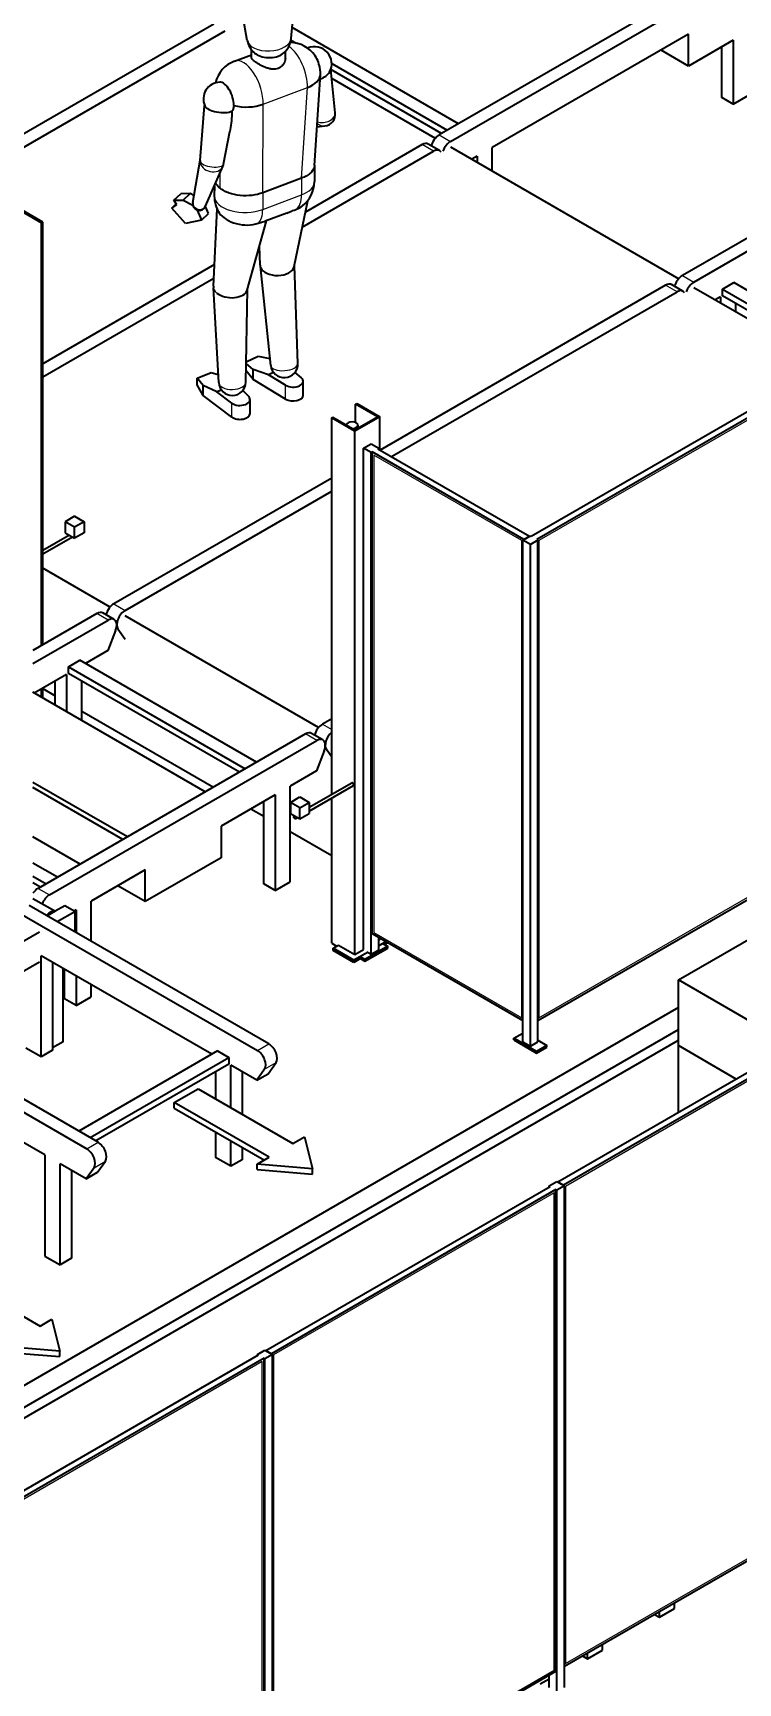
# Model space of a CAD drawing. Header units: millimetres. Extents: x 0 to 67800, y 0 to 42000.
# Drawn here: x 48852 to 51481, y 11137 to 17291 of the extents above; entities that cross this region are included whole.
import ezdxf

# ---------------------------------------------------------------- set-up
doc = ezdxf.new("R2010")
doc.units = ezdxf.units.MM
doc.header["$LTSCALE"] = 100
doc.layers.add('Visible (ISO)', color=7, linetype='Continuous', lineweight=35)
doc.layers.add('Visible Narrow (ISO)', color=7, linetype='Continuous', lineweight=25)

msp = doc.modelspace()

# ---------------------------------------------------------------- linework, layer by layer
at = {"layer": 'Visible (ISO)'}
for p, q in [((52424.92, 18099.36), (50366.54, 16910.95)), ((50408.96, 16886.46), (52467.35, 18074.87)), ((53332.85, 17575.17), (51274.46, 16386.76)), ((51316.89, 16362.27), (53375.28, 17550.68)), ((49814.51, 17270.89), (49822.96, 17363.67)), ((49525.79, 17323.69), (48460.74, 16708.79)), ((48503.17, 16684.29), (49568.21, 17299.2)), ((49651.08, 17263.59), (49634.39, 17355.26)), ((50439.02, 16952.8), (49818.18, 17311.24)), ((49813.73, 17264.82), (49834.12, 17253.05)), ((51296.74, 17286.34), (50564.88, 16863.8)), ((51296.74, 17167.95), (51296.74, 17286.34)), ((51462.91, 17263.88), (51296.74, 17167.95)), ((51420.48, 17049.96), (51420.48, 17239.39)), ((51462.91, 17263.88), (51462.91, 17025.47)), ((49603.5, 17186.22), (49666.4, 17209.87)), ((49666.12, 17201.75), (49667.02, 17227.85)), ((49793.04, 17197.37), (49793.94, 17223.47)), ((49965.9, 17176.96), (50396.59, 16928.3)), ((51296.74, 17167.95), (51194.21, 17227.14)), ((49901.56, 16797.19), (49923.46, 17136.46)), ((49979.22, 16993.46), (49962.14, 17154.97)), ((50375.38, 16916.06), (49962.18, 17154.61)), ((49965.63, 17122.01), (50352.28, 16898.77)), ((51462.91, 17025.47), (51420.48, 17049.96)), ((51462.91, 17025.47), (51519.47, 17058.13)), ((49474.94, 16815.46), (49491.42, 17021.2)), ((49910.84, 16940.99), (49940.49, 16944.67)), ((49562.82, 16802.34), (49585.98, 16924.23)), ((50303.6, 16874.62), (49867.51, 16622.84)), ((50368.28, 16852.33), (50325.85, 16876.82)), ((50408.96, 16866.05), (51260.2, 16374.58)), ((50564.88, 16776.03), (50564.88, 16863.8)), ((49447.26, 16659.27), (49475.01, 16816.29)), ((49856.18, 16567.31), (50346.03, 16850.12)), ((50508.31, 16831.14), (50488.87, 16819.91)), ((50508.31, 16831.14), (50508.31, 16808.69)), ((49495.57, 16644.73), (49559.92, 16792.94)), ((49853.6, 16749.73), (49708.75, 16695.27)), ((49901.62, 16798.24), (49901.42, 16736.62)), ((49376.55, 16667.12), (49402.53, 16691.53)), ((49437.29, 16691.97), (49402.53, 16691.53)), ((49411.32, 16667.57), (49437.29, 16691.97)), ((49451.72, 16684.48), (49437.29, 16691.97)), ((49528.08, 16719.61), (49527.96, 16682.93)), ((48888.19, 16585.29), (48801.92, 16635.1)), ((48801.92, 16630.2), (48883.95, 16582.84)), ((49369.43, 16637.67), (49386.11, 16653.34)), ((49369.43, 16637.67), (49388.42, 16650.01)), ((49420.16, 16581.01), (49369.43, 16637.67)), ((49376.55, 16667.12), (49411.32, 16667.57)), ((49388.42, 16650.01), (49376.55, 16667.12)), ((49411.32, 16667.57), (49447.63, 16648.7)), ((49464.52, 16630.66), (49480.78, 16593.42)), ((49480.78, 16593.42), (49506.75, 16617.82)), ((49506.75, 16617.82), (49495.28, 16644.09)), ((49524.66, 16346.56), (49538.3, 16635.04)), ((49798.77, 16619.28), (49718.23, 16589)), ((49826.02, 16419.56), (49876.19, 16665.38)), ((48883.95, 16582.84), (48888.19, 16585.29)), ((48883.95, 15006.6), (48883.95, 16582.84)), ((48888.19, 15009.05), (48888.19, 16585.29)), ((49480.78, 16593.42), (49420.16, 16581.01)), ((49650.73, 16331.84), (49722.23, 16590.5)), ((49699.39, 16424.64), (49696.19, 16496.28)), ((49689.16, 16470.88), (49697.12, 16475.47)), ((49528.47, 16427.1), (48888.19, 16057.43)), ((48888.19, 16008.44), (49526.09, 16376.73)), ((49738.3, 16051.22), (49699.67, 16420.88)), ((49839.59, 16058.32), (49826.56, 16422.19)), ((49544.34, 15987.02), (49524.69, 16340.04)), ((49645.86, 15989.02), (49651.45, 16334.45)), ((51211.53, 16350.43), (50146.48, 15735.53)), ((50188.91, 15711.03), (51253.96, 16325.93)), ((51276.21, 16328.14), (51233.78, 16352.63)), ((51316.89, 16341.86), (51817.17, 16053.02)), ((51423.31, 16335.53), (51465.73, 16360.02)), ((51423.31, 16311.03), (51423.31, 16335.53)), ((51423.31, 16335.53), (51861.36, 16082.62)), ((51840.15, 16070.37), (51423.31, 16311.03)), ((51907.32, 16105.07), (51465.73, 16360.02)), ((51416.24, 16306.95), (51396.79, 16295.72)), ((51416.24, 16306.95), (51416.24, 16284.5)), ((51472.81, 16251.84), (51472.81, 16282.46)), ((49647.07, 16064.11), (49691.62, 16085.45)), ((49691.62, 16085.45), (49735.66, 16076.43)), ((50710.4, 15414.03), (51841.77, 16067.23)), ((49463.73, 16004.19), (49516.75, 16024.37)), ((49486.26, 15976.35), (49463.73, 16004.19)), ((49463.73, 15978.27), (49463.73, 16004.19)), ((49516.75, 16024.37), (49542.68, 16016.86)), ((49672.69, 15998.05), (49646.54, 16031.29)), ((49672.69, 16035.86), (49646.98, 16058.34)), ((49730.07, 16015.46), (49672.69, 16035.86)), ((49672.69, 15998.05), (49672.69, 16035.86)), ((49749.25, 16024.65), (49730.07, 16015.46)), ((49793.8, 15977.2), (49730.07, 16015.46)), ((49828.36, 16024.6), (49852.29, 16005.21)), ((51862.99, 16054.98), (50731.62, 15401.78)), ((49486.26, 15938.54), (49463.73, 15978.27)), ((49536.75, 15952.52), (49486.26, 15976.35)), ((49486.26, 15938.54), (49486.26, 15976.35)), ((49554.49, 15959.28), (49536.75, 15952.52)), ((49592.83, 15910.46), (49536.75, 15952.52)), ((49634.19, 15957.44), (49656.28, 15934.61)), ((49793.8, 15925.35), (49672.69, 15998.05)), ((49859.36, 15940.6), (49859.36, 15992.45)), ((49592.83, 15858.61), (49486.26, 15938.54)), ((49661.12, 15872.03), (49661.12, 15923.88)), ((50054.91, 15906.79), (50059.16, 15909.23)), ((50136.94, 15859.43), (50054.91, 15906.79)), ((50054.91, 15837.88), (50054.91, 15906.79)), ((50059.16, 15909.23), (50145.42, 15859.43)), ((49965.82, 15855.35), (49970.06, 15857.8)), ((50052.09, 15805.54), (49965.82, 15855.35)), ((49965.82, 14451.04), (49965.82, 15855.35)), ((49970.06, 15857.8), (50052.09, 15810.44)), ((50145.42, 15859.43), (50052.09, 15805.54)), ((50052.09, 15810.44), (50136.94, 15859.43)), ((50063.19, 15828.24), (50063.19, 15816.85)), ((50063.19, 15819.71), (50065.66, 15818.28)), ((50145.42, 15736.14), (50145.42, 15859.43)), ((50052.09, 13854.11), (50052.09, 15805.54)), ((50084.61, 15742.67), (50112.9, 15759)), ((50112.9, 15759), (50141.18, 15742.67)), ((50112.9, 15726.34), (50084.61, 15742.67)), ((50084.61, 13872.89), (50084.61, 15742.67)), ((50116.43, 15728.38), (50112.9, 15726.34)), ((50112.9, 13854.93), (50112.9, 15726.34)), ((50682.12, 15401.78), (50116.43, 15728.38)), ((50116.43, 13932.09), (50116.43, 15728.38)), ((50141.18, 15742.67), (50137.65, 15740.63)), ((50137.65, 15740.63), (50703.33, 15414.03)), ((50141.18, 15738.59), (50141.18, 15742.67)), ((49965.82, 15631.22), (49153.14, 15162.02)), ((49195.57, 15137.52), (49965.82, 15582.23)), ((49006.98, 15488.41), (48971.63, 15468)), ((48971.63, 15468), (48971.63, 15427.18)), ((49006.98, 15447.59), (48971.63, 15468)), ((49006.98, 15488.41), (49042.34, 15468)), ((49042.34, 15468), (49006.98, 15447.59)), ((49042.34, 15468), (49042.34, 15427.18)), ((48987.55, 15417.98), (48888.19, 15360.62)), ((48999.55, 15411.06), (48888.19, 15346.76)), ((48971.63, 15427.18), (48989.3, 15416.97)), ((48989.3, 15416.97), (49006.98, 15406.76)), ((49006.98, 15406.76), (49006.98, 15447.59)), ((49042.34, 15427.18), (49006.98, 15406.76)), ((50678.58, 15399.74), (50706.87, 15416.07)), ((50706.87, 15383.41), (50678.58, 15399.74)), ((50678.58, 13528.33), (50678.58, 15399.74)), ((50682.12, 15401.78), (50703.33, 15414.03)), ((50706.87, 15416.07), (50710.4, 15414.03)), ((50735.15, 15399.74), (50706.87, 15383.41)), ((50731.62, 15401.78), (50735.15, 15399.74)), ((50735.15, 13528.33), (50735.15, 15399.74)), ((50706.87, 13512), (50706.87, 15383.41)), ((49138.88, 15149.84), (48888.19, 15294.58)), ((49090.21, 15125.68), (48851.63, 14987.94)), ((48851.63, 14938.95), (49132.64, 15101.19)), ((49154.89, 15103.39), (49112.46, 15127.89)), ((49916.7, 14700.77), (49195.57, 15117.11)), ((49159.89, 15062.42), (49130.8, 14987.45)), ((49195.57, 15028.52), (49168.32, 15067.29)), ((49130.8, 14987.45), (49047.43, 14939.32)), ((48976.72, 14898.49), (48856.51, 14829.09)), ((48976.72, 14898.49), (48976.72, 14759.69)), ((48983.79, 14927.07), (49026.22, 14951.57)), ((48983.79, 14902.58), (48983.79, 14927.07)), ((48983.79, 14927.07), (49642.81, 14546.58)), ((49621.6, 14534.34), (48983.79, 14902.58)), ((49685.24, 14571.08), (49026.22, 14951.57)), ((48883.95, 14813.25), (48883.95, 14844.93)), ((48888.19, 14810.8), (48888.19, 14847.38)), ((48888.19, 14845.5), (48934.29, 14818.89)), ((48934.29, 14784.18), (48934.29, 14874)), ((49033.29, 14727.03), (49033.29, 14874)), ((49494.32, 14460.85), (48851.63, 14831.91)), ((49033.29, 14761.73), (49524.37, 14478.2)), ((49965.82, 14733.07), (49930.96, 14712.94)), ((49868.03, 14676.61), (48870.3, 14100.57)), ((48912.73, 14076.08), (49910.45, 14652.12)), ((49932.7, 14654.32), (49890.28, 14678.81)), ((49937.7, 14613.35), (49908.62, 14538.38)), ((49965.82, 14590.21), (49946.13, 14618.22)), ((49908.62, 14538.38), (49811.1, 14482.08)), ((48851.63, 14497.14), (49204.41, 14293.47)), ((49186.73, 14283.26), (48851.63, 14476.73)), ((49811.1, 14125.27), (49811.1, 14482.08)), ((49882.38, 14402.87), (50040.6, 14494.22)), ((49882.38, 14389.01), (50046.6, 14483.82)), ((49754.54, 14449.42), (49553.01, 14333.07)), ((49712.11, 14117.11), (49712.11, 14424.93)), ((49754.54, 14449.42), (49754.54, 14092.61)), ((49811.67, 14421.25), (49847.03, 14441.66)), ((49811.67, 14421.25), (49811.67, 14380.43)), ((49847.03, 14400.84), (49811.67, 14421.25)), ((49847.03, 14441.66), (49882.38, 14421.25)), ((49847.03, 14400.84), (49882.38, 14421.25)), ((49882.38, 14421.25), (49882.38, 14380.43)), ((49965.82, 13895.75), (49965.82, 14437.19)), ((49664.38, 14397.37), (49712.11, 14369.81)), ((49811.67, 14380.43), (49829.35, 14370.22)), ((49826.35, 14370.52), (49827.59, 14371.24)), ((49829.35, 14370.22), (49847.03, 14360.01)), ((49832.35, 14360.13), (49839.59, 14364.31)), ((49847.03, 14360.01), (49847.03, 14400.84)), ((49847.03, 14360.01), (49882.38, 14380.43)), ((49027.63, 14191.41), (48851.63, 14293.02)), ((49553.01, 14333.07), (49553.01, 14214.68)), ((49811.1, 14312.66), (49965.82, 14223.33)), ((50735.15, 13607.53), (51862.99, 14258.69)), ((48942.78, 14142.42), (48851.63, 14195.04)), ((49270.17, 14169.77), (49068.64, 14053.42)), ((49553.01, 14214.68), (49270.17, 14051.38)), ((49270.17, 14051.38), (49270.17, 14169.77)), ((51258.97, 13758.92), (51966.08, 14167.17)), ((48851.63, 14146.05), (48900.35, 14117.92)), ((48879.14, 14105.68), (48851.63, 14121.56)), ((49270.17, 14051.38), (49167.64, 14110.57)), ((49754.54, 14092.61), (49712.11, 14117.11)), ((49754.54, 14092.61), (49811.1, 14125.27)), ((49730.92, 13520.9), (48837.49, 14036.72)), ((48851.63, 14063.31), (48935.12, 14015.11)), ((48970.35, 14035.46), (48934.91, 14014.99)), ((49007.12, 14014.23), (48970.35, 14035.46)), ((49068.64, 13903.27), (49068.64, 14053.42)), ((48795.06, 14012.23), (49688.49, 13496.41)), ((48934.91, 14014.99), (48905.02, 13997.73)), ((48941.79, 13976.51), (49007.12, 14014.23)), ((49012.07, 14020.76), (49003.94, 14016.07)), ((49007.12, 14014.23), (49007.12, 13938.78)), ((49012.07, 14020.76), (49012.07, 13935.93)), ((48305.39, 13609.08), (48875.32, 13938.13)), ((50116.43, 13932.09), (50678.58, 13607.53)), ((50141.18, 13871.26), (50141.18, 13917.8)), ((50145.42, 13908), (50145.42, 13915.35)), ((48882.04, 13472.12), (48882.04, 13849.34)), ((49518.43, 13481.91), (48882.04, 13849.34)), ((49965.82, 13895.75), (49984.2, 13885.14)), ((49970.77, 13877.38), (49991.28, 13889.22)), ((50048.55, 13832.48), (49970.77, 13877.38)), ((49970.77, 13869.22), (49970.77, 13877.38)), ((50048.55, 13824.31), (49970.77, 13869.22)), ((49991.28, 13889.22), (50052.09, 13854.11)), ((50101.58, 13863.09), (50048.55, 13832.48)), ((50052.09, 13854.11), (50084.61, 13872.89)), ((50174.77, 13884.53), (50089.92, 13835.54)), ((50089.92, 13829.01), (50174.77, 13878)), ((50101.58, 13861.46), (50112.9, 13854.93)), ((50112.9, 13854.93), (50141.18, 13871.26)), ((50141.18, 13905.55), (50145.42, 13908)), ((50168.76, 13901.88), (50141.18, 13885.96)), ((50158.15, 13894.12), (50174.77, 13884.53)), ((50175.83, 13897.8), (50163.81, 13890.86)), ((50174.77, 13878), (50174.77, 13884.53)), ((48528.84, 13627.05), (48875.32, 13827.09)), ((48924.46, 13824.84), (48924.46, 13496.61)), ((48964.7, 13528.41), (48964.7, 13801.61)), ((48969.65, 13688.45), (48969.65, 13798.75)), ((50073.3, 13838.6), (50048.55, 13824.31)), ((50048.55, 13824.31), (50048.55, 13832.48)), ((50089.92, 13835.54), (50073.3, 13845.13)), ((50073.3, 13838.6), (50089.92, 13829.01)), ((50089.92, 13829.01), (50089.92, 13835.54)), ((49012.07, 13774.26), (49012.07, 13663.95)), ((49068.64, 13696.61), (49068.64, 13741.6)), ((51258.97, 13513.98), (51258.97, 13758.92)), ((51686.79, 13511.93), (51258.97, 13758.92)), ((49094.52, 13153.48), (48201.09, 13669.3)), ((49012.07, 13663.95), (48969.65, 13688.45)), ((49012.07, 13663.95), (49068.64, 13696.61)), ((51258.97, 13656.36), (47277.75, 11357.8)), ((48158.67, 13644.8), (49052.1, 13128.98)), ((50809.4, 13005.36), (51870.06, 13617.74)), ((51891.27, 13605.49), (50830.61, 12993.12)), ((47348.46, 11316.97), (51258.97, 13574.71)), ((50645, 13541.6), (50678.58, 13560.99)), ((50729.85, 13492.61), (50645, 13541.6)), ((50645, 13535.07), (50645, 13541.6)), ((47383.82, 11296.56), (51258.97, 13533.88)), ((48896.18, 13106.32), (48245.64, 13481.91)), ((48882.04, 13472.12), (48825.47, 13504.77)), ((48924.46, 13496.61), (48882.04, 13472.12)), ((48964.7, 13528.41), (48924.46, 13505.18)), ((49539.65, 13494.16), (49022.04, 13195.32)), ((49539.65, 13494.16), (49582.07, 13469.67)), ((50645, 13535.07), (50729.85, 13486.08)), ((50678.58, 13528.33), (50706.87, 13512)), ((50706.87, 13512), (50735.15, 13528.33)), ((50768.74, 13515.06), (50729.85, 13492.61)), ((50729.85, 13486.08), (50768.74, 13508.53)), ((50729.85, 13486.08), (50729.85, 13492.61)), ((50735.15, 13534.45), (50768.74, 13515.06)), ((50768.74, 13508.53), (50768.74, 13515.06)), ((51474.65, 13389.45), (51258.97, 13513.98)), ((51258.97, 13513.97), (51258.98, 13513.97)), ((51258.97, 13269.02), (51258.97, 13513.97)), ((51474.65, 13389.45), (51258.97, 13513.97)), ((49064.47, 13170.83), (49582.07, 13469.67)), ((49582.07, 13445.17), (49085.68, 13158.58)), ((49582.07, 13469.67), (49582.07, 13445.17)), ((49686.65, 13384.79), (49589.14, 13441.09)), ((49589.14, 13282.28), (49589.14, 13441.09)), ((49715.74, 13426.17), (49686.65, 13384.79)), ((49729.08, 13409.28), (49758.17, 13450.67)), ((49532.57, 13416.59), (49532.57, 13314.94)), ((49631.57, 13416.59), (49631.57, 13257.78)), ((49686.65, 13384.79), (49729.08, 13409.28)), ((49378.78, 13301.67), (49467.17, 13352.7)), ((49732.33, 13097.55), (49378.78, 13301.67)), ((49378.78, 13281.26), (49378.78, 13301.67)), ((49467.17, 13352.7), (49820.72, 13148.58)), ((49378.78, 13281.26), (49714.65, 13087.34)), ((51262.52, 13266.97), (51258.97, 13269.02)), ((51258.97, 13269.01), (51258.98, 13269.01)), ((51258.97, 13264.93), (51258.97, 13269.01)), ((51262.51, 13266.97), (51258.97, 13269.01)), ((49532.57, 13192.46), (49532.57, 13096.53)), ((49820.72, 13148.58), (49864.92, 13174.09)), ((49864.92, 13174.09), (49894.38, 13055.02)), ((49589.14, 13063.87), (49589.14, 13159.81)), ((49631.57, 13135.31), (49631.57, 13088.36)), ((48896.18, 13106.32), (48896.18, 12729.1)), ((48952.75, 12696.44), (48952.75, 13073.66)), ((49050.26, 13017.37), (48952.75, 13073.66)), ((48995.17, 13049.17), (48995.17, 12720.94)), ((49079.35, 13058.75), (49050.26, 13017.37)), ((49092.69, 13041.86), (49121.77, 13083.24)), ((49589.14, 13063.87), (49532.57, 13096.53)), ((49631.57, 13088.36), (49589.14, 13063.87)), ((49688.14, 13072.03), (49732.33, 13097.55)), ((49688.14, 13051.62), (49688.14, 13072.03)), ((49894.38, 13055.02), (49688.14, 13072.03)), ((49688.14, 13051.62), (49894.38, 13034.61)), ((49894.38, 13034.61), (49894.38, 13055.02)), ((49050.26, 13017.37), (49092.69, 13041.86)), ((49720.45, 12376.66), (50781.11, 12989.03)), ((50777.58, 12991.08), (50805.86, 13007.41)), ((50781.11, 12989.03), (50777.58, 12991.08)), ((50777.58, 12986.99), (50777.58, 12991.08)), ((50805.86, 13007.41), (50834.15, 12991.08)), ((50834.15, 12991.08), (50805.86, 12974.75)), ((50809.4, 13005.36), (50830.61, 12993.12)), ((50834.15, 11119.67), (50834.15, 12991.08)), ((50802.33, 12976.79), (49741.67, 12364.41)), ((50805.86, 12974.75), (50802.33, 12976.79)), ((50802.33, 11180.49), (50802.33, 12976.79)), ((50805.86, 11103.34), (50805.86, 12974.75)), ((48896.18, 12729.1), (48952.75, 12696.44)), ((48995.17, 12720.94), (48952.75, 12696.44)), ((48524.36, 12672.29), (48877.91, 12468.16)), ((48877.91, 12468.16), (48922.11, 12493.68)), ((48922.11, 12493.68), (48951.57, 12374.61)), ((48951.57, 12374.61), (48745.33, 12391.62)), ((48745.33, 12371.21), (48951.57, 12354.19)), ((48951.57, 12354.19), (48951.57, 12374.61)), ((49688.63, 12362.37), (49716.92, 12378.7)), ((49716.92, 12378.7), (49745.2, 12362.37)), ((49720.45, 12376.66), (49741.67, 12364.41)), ((48631.51, 11747.96), (49692.17, 12360.33)), ((49713.38, 12348.08), (48652.72, 11735.71)), ((49692.17, 12360.33), (49688.63, 12362.37)), ((49688.63, 12358.29), (49688.63, 12362.37)), ((49716.92, 12346.04), (49713.38, 12348.08)), ((49713.38, 10551.79), (49713.38, 12348.08)), ((49745.2, 12362.37), (49716.92, 12346.04)), ((49716.92, 10474.63), (49716.92, 12346.04)), ((49745.2, 10490.96), (49745.2, 12362.37)), ((50834.15, 11198.87), (51891.27, 11809.2)), ((51169.88, 11392.7), (51188.26, 11382.09)), ((51188.26, 11382.09), (51244.83, 11414.75)), ((51188.26, 11382.09), (51188.26, 11403.32)), ((51244.83, 11414.75), (51244.83, 11435.98)), ((50976.13, 11259.61), (50976.13, 11280.84)), ((50901.18, 11237.57), (50919.56, 11226.95)), ((50919.56, 11226.95), (50976.13, 11259.61)), ((50919.56, 11226.95), (50919.56, 11248.18)), ((49745.2, 10570.16), (50802.33, 11180.49)), ((50743.99, 11132.93), (50777.58, 11152.33)), ((50777.58, 11119.67), (50777.58, 11166.21))]:
    msp.add_line(p, q, dxfattribs=at)
for centre, radius, start, end in [((49732.3, 17278.38), 82.55, 190.318782, 228.583615), ((49732.3, 17278.38), 82.55, 307.464167, 354.794369), ((49809.28, 17141.48), 114.3, 34.293016, 88.791963), ((49902.4, 17176.49), 63.5, 330.036146, 114.531916), ((49643.72, 17079.24), 114.3, 110.60446, 166.945327), ((49809.28, 17141.48), 114.3, 358.023891, 6.915903), ((49550.6, 17044.23), 63.5, 91.993687, 203.506004), ((49935.02, 16988.78), 44.45, 277.069027, 6.035432), ((49519.15, 16810.64), 44.45, 336.530316, 349.242329), ((49642.26, 16682.54), 114.3, 179.805363, 213.194937), ((49787.12, 16737.01), 114.3, 307.463234, 359.805363), ((49472.27, 16654.85), 25.4, 169.979008, 336.530316), ((49762.83, 16427.48), 63.5, 182.561916, 185.965483), ((49588.09, 16343.57), 63.5, 177.293898, 183.186371), ((49788.82, 16056.5), 50.8, 185.965483, 2.051431), ((49595.07, 15989.85), 50.8, 183.186371, 359.071966)]:
    msp.add_arc(centre, radius, start, end, dxfattribs=at)
for centre, major_axis, ratio, start_param, end_param in [((49730.79, 17234.76), (-63.46, 2.19), 0.56165, 0.5990784, 2.5425142), ((49888.03, 17171.09), (-21.47, 57.1), 0.4923425, 4.2529899, 5.1717881), ((49809.28, 17141.48), (114.23, -3.94), 0.56165, 5.3497365, 6.2831853), ((49906.32, 17153.95), (54.87, 9.53), 0.6613554, 4.893268, 5.7792368), ((49564.97, 17049.63), (-21.47, 57.1), 0.4923425, 4.0110033, 6.1188852), ((49546.82, 17016.17), (-55.2, 7.43), 0.3727554, 0.2218145, 2.6394224), ((49643.72, 17079.24), (114.23, -3.94), 0.56165, 4.3419003, 5.3497365), ((50303.6, 16838.29), (22.25, 38.54), 0.5773503, 0, 0.7853982), ((50366.54, 16874.62), (-22.25, -38.54), 0.5773503, 3.9269908, 5.0441894), ((50408.96, 16850.12), (22.25, 38.54), 0.5773503, 0.7853982, 1.9025968), ((49518.73, 16808.36), (-43.44, 9.4), 0.6261736, 0.0837369, 0.194677), ((50346.03, 16813.79), (22.25, 38.54), 0.5773503, 5.9513848, 7.0685835), ((49779.9, 14613.67), (-75.36, -2136.34), 0.0429653, 3.1588056, 3.1594971), ((49635.04, 14559.21), (75.36, 2136.34), 0.0429653, 0.0179045, 0.018596), ((49634.59, 16634.56), (95.37, -15.24), 0.6066172, 3.6455588, 5.4524723), ((49783.68, 16693.19), (96.29, -7.56), 0.6949726, 5.3226557, 5.6250007), ((49762.95, 16424.23), (-63.53, 0.28), 0.5905122, 0.2067354, 3.0242804), ((51274.46, 16350.43), (-22.25, -38.54), 0.5773503, 3.9269908, 5.0441894), ((49588.02, 16340.42), (-63.43, 4.42), 0.5724678, 0.6890957, 3.0259881), ((51211.53, 16314.09), (22.25, 38.54), 0.5773503, 0, 0.7853982), ((51253.96, 16289.6), (22.25, 38.54), 0.5773503, 5.9513848, 7.0685835), ((51316.89, 16325.93), (22.25, 38.54), 0.5773503, 0.7853982, 1.9025968), ((49821.26, 15992.45), (38.1, 0), 0.5773503, 3.9075109, 6.902417), ((49821.26, 15940.6), (38.1, 0), 0.5773503, 3.9075109, 6.2831853), ((49623.02, 15923.88), (38.1, 0), 0.5773503, 3.7976386, 6.7925448), ((49623.02, 15872.03), (38.1, 0), 0.5773503, 3.7976386, 6.2831853), ((50042.19, 15828.24), (21, 0), 0.5773503, 4.7156997, 9.4214673), ((49153.14, 15125.68), (-22.25, -38.54), 0.5773503, 3.9269908, 5.1394676), ((49090.21, 15089.35), (22.25, 38.54), 0.5773503, 0, 0.7853982), ((49132.64, 15064.85), (22.25, 38.54), 0.5773503, 4.9741884, 7.0685835), ((49195.57, 15101.19), (-22.25, -38.54), 0.5773503, 3.9269908, 6.0213859), ((49930.96, 14676.61), (-22.25, -38.54), 0.5773503, 3.9269908, 5.1394676), ((49868.03, 14640.28), (22.25, 38.54), 0.5773503, 0, 0.7853982), ((49910.45, 14615.78), (22.25, 38.54), 0.5773503, 4.9741884, 7.0685835), ((49973.39, 14652.12), (-22.25, -38.54), 0.5773503, 4.1698197, 6.0213859), ((50043.6, 14489.02), (-3, 5.2), 0.5773503, 3.1415927, 6.2831853), ((48870.3, 14064.24), (-22.25, -38.54), 0.5773503, 3.9269908, 4.5620913), ((48912.73, 14039.74), (22.25, 38.54), 0.5773503, 0.7853982, 1.8005395), ((48917.04, 13979.36), (20, 34.64), 0.5773503, 0.1013169, 1.3207102), ((49688.49, 13460.07), (22.25, -38.54), 0.5773503, 0.2617994, 2.3561945), ((49730.92, 13484.57), (22.25, -38.54), 0.5773503, 0.2617994, 2.3561945), ((49052.1, 13092.65), (22.25, -38.54), 0.5773503, 0.2617994, 2.3561945), ((49094.52, 13117.14), (22.25, -38.54), 0.5773503, 0.2617994, 2.3561945)]:
    msp.add_ellipse(centre, major_axis=major_axis, ratio=ratio, start_param=start_param, end_param=end_param, dxfattribs=at)
msp.add_ellipse((49829.35, 14365.32), major_axis=(-3, 5.2), ratio=0.5773503, dxfattribs=at)
for points, knots in [([(49765.99, 17158.99), (49762.65, 17157.74), (49759, 17156.87), (49751.33, 17156), (49747.3, 17156), (49739.12, 17156.76), (49734.97, 17157.53), (49726.79, 17159.6), (49722.76, 17160.9), (49715.1, 17163.77), (49711.2, 17165.45), (49703.53, 17169.11), (49699.76, 17171.1), (49692.63, 17175.19), (49689.26, 17177.3), (49683.14, 17181.45), (49680.39, 17183.49), (49675.66, 17187.34), (49673.55, 17189.26), (49670.08, 17192.92), (49668.71, 17194.68), (49666.8, 17197.94), (49666.27, 17199.45), (49666.11, 17201.15), (49666.11, 17201.45), (49666.12, 17201.75)], [0, 0, 0, 0, 1.2300592, 1.2300592, 2.4601183, 2.4601183, 3.6901775, 3.6901775, 4.9202366, 4.9202366, 6.1448212, 6.1448212, 7.3694058, 7.3694058, 8.5939903, 8.5939903, 9.8185749, 9.8185749, 11.0431595, 11.0431595, 12.2677441, 12.2677441, 13.4923286, 13.4923286, 13.7595158, 13.7595158, 13.7595158, 13.7595158]), ([(49793.04, 17197.37), (49792.95, 17194.82), (49792.62, 17192.29), (49791.4, 17186.71), (49790.32, 17183.48), (49787.36, 17177.22), (49785.47, 17174.19), (49780.97, 17168.66), (49778.34, 17166.16), (49772.52, 17161.95), (49769.33, 17160.25), (49765.99, 17158.99)], [33.3966656, 33.3966656, 33.3966656, 33.3966656, 34.354063, 34.354063, 35.5841222, 35.5841222, 36.8141813, 36.8141813, 38.0442405, 38.0442405, 39.2742996, 39.2742996, 39.2742996, 39.2742996]), ([(49593.87, 16999.76), (49593.76, 16996.68), (49593.63, 16993.61), (49592.21, 16965.85), (49589.54, 16943.02), (49585.97, 16924.23)], [-17.152778, -17.152778, -17.152778, -17.152778, -16.3682045, -16.3682045, -10.0326478, -10.0326478, -10.0326478, -10.0326478]), ([(49600.3, 17020.86), (49600.28, 17019.05), (49600.14, 17017.27), (49599.61, 17013.6), (49599.21, 17011.72), (49597.57, 17006.21), (49595.95, 17002.8), (49593.87, 16999.76)], [-9.9954247, -9.9954247, -9.9954247, -9.9954247, -9.3297032, -9.3297032, -8.5942426, -8.5942426, -7.0992266, -7.0992266, -7.0992266, -7.0992266]), ([(49901.56, 16797.19), (49901.39, 16794.6), (49900.93, 16792.01), (49897.8, 16781.46), (49892.58, 16773.89), (49880.81, 16763.68), (49876.16, 16760.46), (49865.7, 16754.61), (49859.91, 16752), (49853.67, 16749.75)], [7.5002563, 7.5002563, 7.5002563, 7.5002563, 8.9290024, 8.9290024, 13.3911076, 13.3911076, 15.6920154, 15.6920154, 17.9929008, 17.9929008, 17.9929008, 17.9929008]), ([(49549.35, 16712.07), (49545.02, 16715.6), (49541.29, 16719.35), (49536.22, 16725.82), (49534.5, 16728.45), (49533.09, 16731.13)], [-1, -1, -1, -1, -0.875, -0.875, -0.79297537, -0.79297537, -0.79297537, -0.79297537]), ([(49708.68, 16695.24), (49696.56, 16690.49), (49682.87, 16687.16), (49653.9, 16683.65), (49638.89, 16683.5), (49609.53, 16686.46), (49595.45, 16689.54), (49576.22, 16696.37), (49570.09, 16699.06), (49558.87, 16705.11), (49553.8, 16708.45), (49549.35, 16712.07)], [0, 0, 0, 0, 4.4618235, 4.4618235, 8.9238371, 8.9238371, 13.3874174, 13.3874174, 15.6917525, 15.6917525, 17.9962987, 17.9962987, 17.9962987, 17.9962987]), ([(49798.77, 16619.28), (49800.26, 16619.84), (49801.74, 16620.41), (49809.35, 16623.41), (49815.38, 16626.01), (49824.12, 16629.74), (49826.98, 16630.95), (49831.39, 16632.76), (49832.98, 16633.41), (49834.56, 16634.02)], [57.7524466, 57.7524466, 57.7524466, 57.7524466, 58.2210772, 58.2210772, 60.1661182, 60.1661182, 61.1386387, 61.1386387, 61.7025648, 61.7025648, 61.7025648, 61.7025648]), ([(49692.08, 16581.56), (49696.64, 16583.21), (49700.58, 16584.39), (49707.88, 16586.32), (49711.09, 16587), (49715.48, 16588.1), (49716.98, 16588.53), (49718.23, 16589)], [0.2327794, 0.2327794, 0.2327794, 0.2327794, 1.9713185, 1.9713185, 3.942637, 3.942637, 5.2514042, 5.2514042, 5.2514042, 5.2514042])]:
    msp.add_open_spline(points, degree=3, knots=knots, dxfattribs=at)
at = {"layer": 'Visible Narrow (ISO)'}
for p, q in [((49709.92, 17025.33), (49875.47, 17087.57)), ((49853.67, 16749.75), (49875.47, 17087.57)), ((49708.68, 16695.24), (49709.92, 17025.33)), ((50346.03, 16850.12), (50303.6, 16874.62)), ((50366.54, 16910.95), (50408.96, 16886.46)), ((49853.6, 16749.73), (49853.39, 16687.33)), ((49708.75, 16695.27), (49708.53, 16632.87)), ((49708.53, 16632.87), (49853.39, 16687.33)), ((51274.46, 16386.76), (51316.89, 16362.27)), ((51253.96, 16325.93), (51211.53, 16350.43)), ((51855.92, 16042.73), (50738.69, 15397.7)), ((49793.8, 15925.35), (49793.8, 15977.2)), ((49592.83, 15858.61), (49592.83, 15910.46)), ((50123.5, 15716.13), (50123.5, 13936.17)), ((50675.05, 15397.7), (50123.5, 15716.13)), ((50675.05, 13617.74), (50675.05, 15397.7)), ((50738.69, 15397.7), (50738.69, 13617.74)), ((49153.14, 15162.02), (49195.57, 15137.52)), ((49132.64, 15101.19), (49090.21, 15125.68)), ((49168.32, 15067.29), (49162.5, 15070.65)), ((49930.96, 14712.94), (49965.82, 14692.82)), ((49910.45, 14652.12), (49868.03, 14676.61)), ((49946.13, 14618.22), (49940.32, 14621.57)), ((50738.69, 13617.74), (51855.92, 14262.77)), ((48870.3, 14100.57), (48912.73, 14076.08)), ((50123.5, 13936.17), (50675.05, 13617.74)), ((51884.2, 13593.24), (50837.68, 12989.03)), ((49688.49, 13496.41), (49730.92, 13520.9)), ((49715.74, 13426.17), (49758.17, 13450.67)), ((49052.1, 13128.98), (49094.52, 13153.48)), ((49079.35, 13058.75), (49121.77, 13083.24)), ((50837.68, 12989.03), (50837.68, 11209.07)), ((50795.26, 12964.54), (49748.74, 12360.33)), ((50795.26, 11184.58), (50795.26, 12964.54)), ((49706.31, 12335.84), (48659.79, 11731.63)), ((49706.31, 10555.87), (49706.31, 12335.84)), ((49748.74, 12360.33), (49748.74, 10580.37)), ((50837.68, 11209.07), (51884.2, 11813.28)), ((49748.74, 10580.37), (50795.26, 11184.58))]:
    msp.add_line(p, q, dxfattribs=at)
for centre, major_axis, ratio, start_param, end_param in [((49732.63, 17270.84), (81.96, 3.66), 0.5685231, 3.218934, 6.2058439), ((49809.28, 17141.48), (40.22, -106.99), 0.4923425, 0.8694107, 2.5409219), ((49643.72, 17079.24), (-40.22, 106.99), 0.4923425, 4.0110033, 6.2831853), ((49935.3, 16987.14), (43.74, 7.6), 0.6613554, 4.0415719, 6.2390297), ((49933.47, 16988.36), (11.62, -42.79), 0.8629488, 5.3803046, 6.1605785), ((49518.59, 16808.78), (42.46, -12.77), 0.7923883, 3.4058431, 6.1900301), ((49518.87, 16808.6), (44, -5.92), 0.3727554, 3.2724834, 6.2630735), ((49642.26, 16682.54), (-114.3, 0.39), 0.5316787, 0, 2.1911402), ((49642.48, 16747.08), (-114.3, 0.39), 0.5316787, 0.2854347, 0.6203439), ((49787.12, 16737.01), (40.22, -106.99), 0.4923425, 0.1455782, 0.9136714), ((49787.12, 16737.01), (114.3, -0.39), 0.5316787, 5.3327329, 6.2831853), ((49471.96, 16653.79), (24.26, -7.3), 0.7923883, 3.2347478, 6.1900301), ((49642.26, 16682.54), (40.22, -106.99), 0.4923425, 0.1985017, 0.9136714), ((49762.51, 16423.46), (-63.06, 4.95), 0.6949726, 0.0857212, 0.2641387), ((49762.95, 16425.77), (-63.32, -4.44), 0.4610904, 0.0157541, 0.1581011), ((49587.39, 16339.17), (-62.46, 9.98), 0.6066172, 0.0676428, 0.7471333), ((49588.13, 16341.94), (-63.46, -1.25), 0.5360906, 0.0192542, 0.6354933), ((49788.92, 16055.13), (50.65, 3.55), 0.4610904, 3.1573467, 6.2674312), ((49595.09, 15988.55), (50.77, 1), 0.5360906, 3.1608469, 6.2639311)]:
    msp.add_ellipse(centre, major_axis=major_axis, ratio=ratio, start_param=start_param, end_param=end_param, dxfattribs=at)
msp.add_open_spline([(49549.35, 16712.07), (49549.43, 16731.08), (49549.5, 16750.08), (49549.57, 16769.09)], degree=3, dxfattribs=at)

doc.saveas('drawing.dxf')
